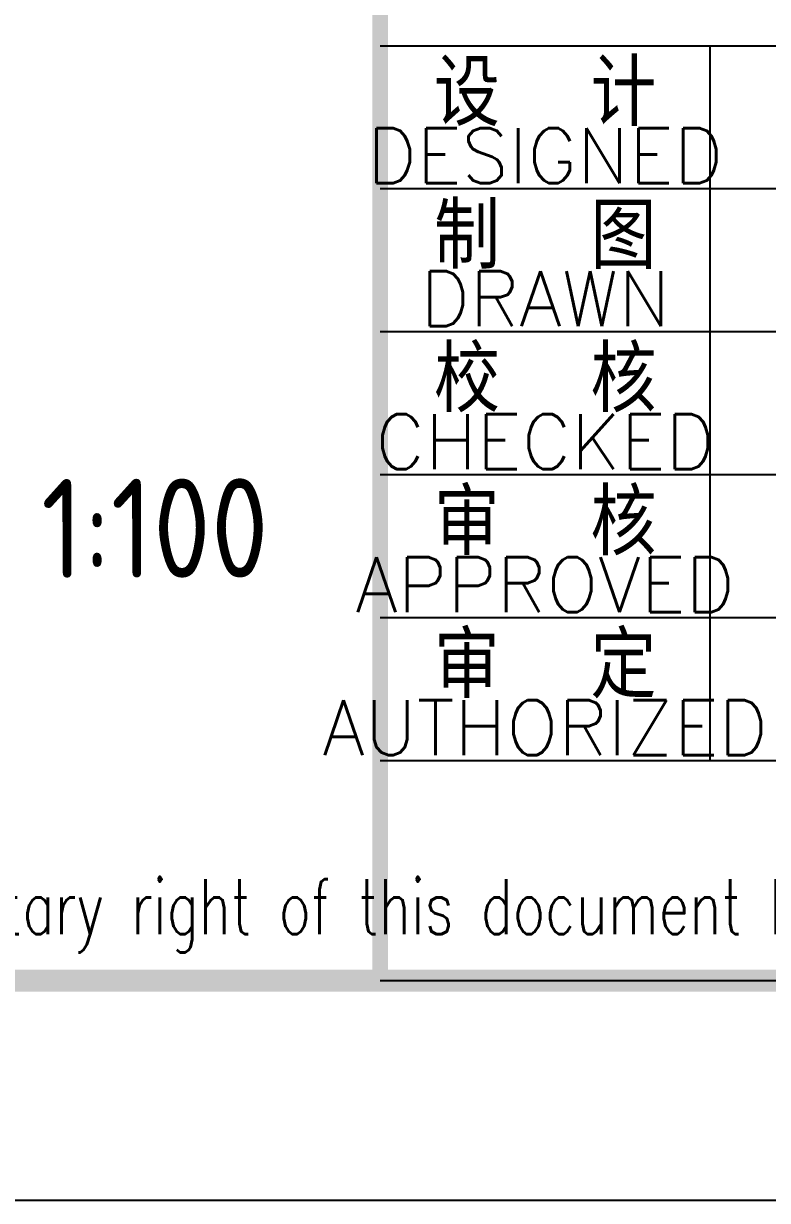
# Model space of a CAD drawing. Header units: millimetres. Extents: x 866309 to 879639, y 39442 to 44891.
# Drawn here: x 869088.8 to 869122.6, y 39446.9 to 39500.4 of the extents above; entities that cross this region are included whole.
import ezdxf
from ezdxf.enums import TextEntityAlignment as Align

# ---------------------------------------------------------------- set-up
doc = ezdxf.new("R2010")
doc.units = ezdxf.units.MM
doc.header["$LTSCALE"] = 1000
doc.header["$MEASUREMENT"] = 0
doc.styles.add('ECEC_TQ', font='txt_l.shx', dxfattribs={"bigfont": 'hztxt_l.shx'})
doc.styles.add('GBHZ', font='gbenor.shx', dxfattribs={"width": 0.9, "bigfont": 'gbcbig.shx'})

msp = doc.modelspace()

# ---------------------------------------------------------------- linework, layer by layer
for p, q in [((869105.005, 39499.431), (869215.005, 39499.431)), ((869120.005, 39466.931), (869120.005, 39499.431)), ((869105.005, 39492.931), (869160.005, 39492.931)), ((869105.005, 39486.431), (869160.005, 39486.431)), ((869105.005, 39479.931), (869160.005, 39479.931)), ((869105.005, 39473.431), (869160.005, 39473.431)), ((869105.005, 39466.931), (869285.005, 39466.931)), ((869105.005, 39456.931), (869285.005, 39456.931)), ((869295.005, 39446.931), (868454.005, 39446.931))]:
    msp.add_line(p, q)
at = {"color": 0, "const_width": 1}
msp.add_lwpolyline([(869285.005, 39456.931), (868479.005, 39456.931), (868479.005, 40030.931), (869285.005, 40030.931)], close=True, dxfattribs=at)
at = {"const_width": 0.7}
msp.add_lwpolyline([(869105.005, 39516.931), (869105.005, 39456.931)], dxfattribs=at)

# ---------------------------------------------------------------- texts
at = {"style": 'ECEC_TQ'}
for s, height, p in [('设  计', 3, (869112.505, 39497.431)), ('DESIGNED', 2.5, (869112.505, 39494.431)), ('制  图', 3, (869112.505, 39490.931)), ('DRAWN', 2.5, (869112.505, 39487.931)), ('校  核', 3, (869112.505, 39484.431)), ('CHECKED', 2.5, (869112.505, 39481.431)), ('审  核', 3, (869112.505, 39477.931)), ('APPROVED', 2.5, (869112.505, 39474.931)), ('审  定', 3, (869112.505, 39471.431)), ('AUTHORIZED', 2.5, (869112.505, 39468.431))]:
    msp.add_text(s, height=height, dxfattribs=at).set_placement(p, align=Align.MIDDLE)
at = {"ltscale": 2, "style": 'GBHZ'}
msp.add_text('1:100', height=4.5, rotation=0.2044, dxfattribs=at).set_placement((869089.605, 39475.226))
at = {"style": 'ECEC_TQ', "width": 0.72}
msp.add_text('The proprietary right of this document belongs to Anhui Huadong Chemical And Medical Engineering  Co.,Ltd.  and any replication or transfer to the 3rd. side is forbidden without its permission. ', height=2.5, dxfattribs=at).set_placement((869195.005, 39459.931), align=Align.MIDDLE)

doc.saveas('drawing.dxf')
